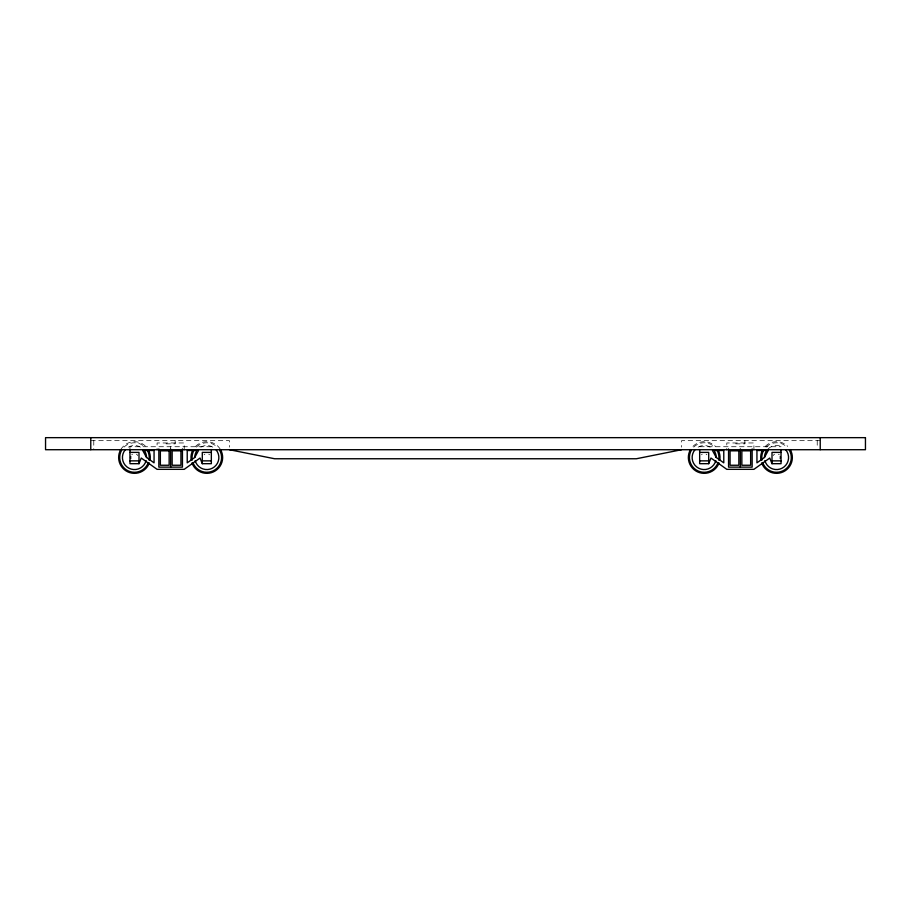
<?xml version="1.0" encoding="UTF-8"?>
<svg xmlns="http://www.w3.org/2000/svg" width="911" height="911" viewBox="0 0 911 911"><rect width="100%" height="100%" fill="white"/><g stroke="black" fill="none" stroke-linecap="round" stroke-linejoin="round"><path stroke-width="0.68" stroke-dasharray="4.55 3.42" d="M90.77 440.673L229.424 440.673L229.424 447.13M820.23 440.673L681.576 440.673L681.576 447.13M211.341 446.732L129.954 446.732L129.954 449.556M699.659 446.732L781.046 446.732M817.224 440.673L817.224 447.13M753.921 450.262L753.921 442.962L726.796 442.962L726.796 450.262M744.879 440.673L744.879 443.851L735.837 443.851L735.837 440.673M184.204 450.262L184.204 442.962L157.079 442.962L157.079 450.262M175.163 440.673L175.163 443.851L166.121 443.851L166.121 440.673M170.642 446.732L170.642 450.262M93.776 440.673L93.776 449.715M131.742 454.794A3.86 3.86 0 0 1 132.539 454.179M136.399 454.179A3.86 3.86 0 0 1 137.823 455.591M204.087 454.794A3.86 3.86 0 0 1 204.884 454.179M208.744 454.179A3.86 3.86 0 0 1 209.553 454.794M701.447 454.794A3.86 3.86 0 0 1 702.256 454.179M706.116 454.179A3.86 3.86 0 0 1 706.913 454.794M768.007 448.998A12.048 12.048 0 0 1 782.549 447.085M766.094 447.085A14.758 14.758 0 0 1 786.967 447.085M773.177 455.591A3.86 3.86 0 0 1 774.601 454.179M778.461 454.179A3.86 3.86 0 0 1 779.258 454.794M765.342 446.333A15.829 15.829 0 0 1 787.719 446.333M698.168 447.107A12.025 12.025 0 0 1 712.687 449.021M693.749 447.085A14.758 14.758 0 0 1 714.623 447.085M692.998 446.333A15.829 15.829 0 0 1 715.374 446.333M124.033 447.085A14.758 14.758 0 0 1 144.906 447.085M128.462 447.107A12.025 12.025 0 0 1 142.981 449.021M120.764 449.601A15.829 15.829 0 0 1 145.658 446.333M196.377 447.085A14.758 14.758 0 0 1 217.251 447.085M200.807 447.107A12.025 12.025 0 0 1 215.315 449.021M195.626 446.333A15.829 15.829 0 0 1 220.519 449.601"/><path stroke-width="1.37" d="M129.954 449.556L129.954 463.688L138.996 463.688L141.251 458.039L157.079 469.336L184.204 469.336L200.033 458.039L202.299 463.688L211.341 463.688L211.341 449.556M699.659 449.556L699.659 463.688L708.701 463.688L710.967 458.039L726.796 469.336L753.921 469.336L769.749 458.039L772.004 463.688L781.046 463.688L781.046 449.556M194.76 457.47L198.53 450.501L187.222 450.501L187.222 462.845L194.76 457.47A12.048 12.048 0 0 1 196.389 451.492M764.466 457.47L768.235 450.501L756.939 450.501L756.939 462.845L764.466 457.47A12.048 12.048 0 0 1 766.094 451.492M129.954 452.391L138.996 452.391L138.996 463.688M211.341 452.391L202.299 452.391L202.299 463.688M699.659 452.391L708.701 452.391L708.701 463.688M781.046 452.391L772.004 452.391L772.004 463.688M129.954 460.864L138.996 460.864M202.299 460.864L211.341 460.864M699.659 460.864L708.701 460.864M772.004 460.864L781.046 460.864M229.424 449.715L274.644 458.757L636.356 458.757L681.576 449.715M716.24 457.47L723.778 462.845L723.778 450.501L712.47 450.501L716.24 457.47A12.048 12.048 0 0 0 714.611 451.492M146.534 457.47L154.061 462.845L154.061 450.501L142.765 450.501L146.534 457.47A12.048 12.048 0 0 0 144.906 451.492M820.23 437.656L820.23 449.715M752.156 448.941L752.156 467.127L728.561 467.127L728.561 448.941M740.358 448.941L740.358 467.127M182.439 448.941L182.439 467.127L158.844 467.127L158.844 448.941M170.642 448.941L170.642 467.127M90.77 437.656L90.77 449.715M130.74 458.518A3.86 3.86 0 0 1 130.74 456.525M790.236 449.601A15.829 15.829 0 0 1 783.209 471.864A15.829 15.829 0 0 1 761.653 462.925M760.947 460.271A15.829 15.829 0 0 1 762.188 450.831M785.749 449.772A12.048 12.048 0 0 1 782.093 468.208A12.048 12.048 0 0 1 764.887 460.636M780.26 456.525A3.86 3.86 0 0 1 780.26 458.518M789.313 450.136A14.758 14.758 0 0 1 782.765 470.896A14.758 14.758 0 0 1 762.655 462.56M761.995 460.089A14.758 14.758 0 0 1 763.748 450.136M716.968 450.136A14.758 14.758 0 0 1 718.722 460.089M718.05 462.56A14.758 14.758 0 0 1 697.951 470.896A14.758 14.758 0 0 1 691.403 450.136M715.818 460.636A12.048 12.048 0 0 1 698.623 468.208A12.048 12.048 0 0 1 694.956 449.772M718.528 450.831A15.829 15.829 0 0 1 719.77 460.271M719.052 462.925A15.829 15.829 0 0 1 697.496 471.864A15.829 15.829 0 0 1 690.481 449.601M147.252 450.136A14.758 14.758 0 0 1 149.005 460.089M148.345 462.56A14.758 14.758 0 0 1 128.235 470.896A14.758 14.758 0 0 1 121.687 450.136M146.113 460.636A12.048 12.048 0 0 1 128.906 468.208A12.048 12.048 0 0 1 125.251 449.772M148.812 450.831A15.829 15.829 0 0 1 150.053 460.271M149.347 462.925A15.829 15.829 0 0 1 127.791 471.864A15.829 15.829 0 0 1 120.764 449.601M220.519 449.601A15.829 15.829 0 0 1 213.504 471.864A15.829 15.829 0 0 1 191.948 462.925M191.23 460.271A15.829 15.829 0 0 1 192.472 450.831M219.597 450.136A14.758 14.758 0 0 1 213.049 470.896A14.758 14.758 0 0 1 192.95 462.56M192.278 460.089A14.758 14.758 0 0 1 194.032 450.136M216.044 449.772A12.048 12.048 0 0 1 212.377 468.208A12.048 12.048 0 0 1 195.182 460.636M865.45 437.656L45.55 437.656L45.55 449.715L865.45 449.715L865.45 437.656M169.139 450.831L160.359 450.831L160.359 465.248L169.139 465.248L169.139 450.831M180.936 450.831L172.156 450.831L172.156 465.248L180.936 465.248L180.936 450.831M738.844 450.831L730.064 450.831L730.064 465.248L738.844 465.248L738.844 450.831M750.641 450.831L741.861 450.831L741.861 465.248L750.641 465.248L750.641 450.831"/></g></svg>
